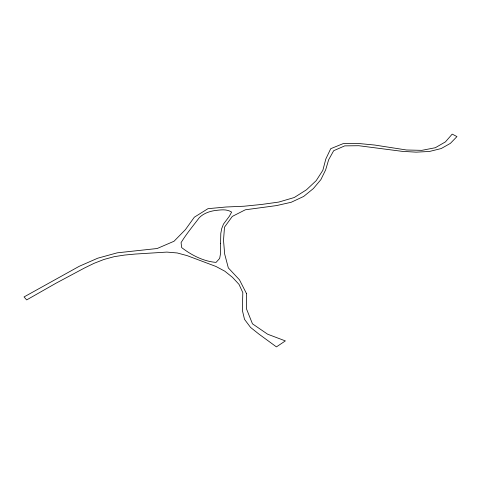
<?xml version="1.0" encoding="UTF-8"?>
<svg xmlns="http://www.w3.org/2000/svg" width="481" height="481" viewBox="0 0 481 481"><rect width="100%" height="100%" fill="white"/><g stroke="black" fill="none" stroke-linecap="round" stroke-linejoin="round"><path stroke-width="0.72" d="M220.569 243.278L220.563 253.409L219.661 258.447L216.059 262.385C203.703 261.472 191.36 255.116 181.686 247.595L181.066 242.64C186.448 233.844 193.128 225.836 199.356 217.604C203.403 213.564 208.874 211.556 214.418 210.618C220.184 209.969 226.437 208.712 231.626 212.103L229.383 216.228L223.455 224.128L221.705 228.631L220.803 233.393L220.569 243.278M246.531 293.644L246.482 308.868L252.465 323.821L267.616 334.199L285.371 340.909L276.425 346.885L258.868 334.048L250.535 327.399L244.516 319.348L242.346 310.305L242.821 292.622L239.021 284.391L232.485 277.333L224.813 271.194L215.909 266.438L187.175 255.645L177.236 252.964L166.859 252.092L135.408 254.04L124.813 255.032L114.268 256.656L103.998 259.445L94.138 263.293L84.632 267.917L56.036 283.195L26.665 299.916L24.05 296.933L79.221 266.306L97.745 258.195L117.244 252.826L157.143 248.521L174.032 241.252L185.432 229.623L194.33 217.202L207.966 208.682L225.998 207.004L244.071 206.223L261.646 204.449L278.727 202.08L294.258 197.523L306.463 189.791L316.191 180.646L322.847 170.31L325.829 158.989L330.712 148.695L343.115 143.651L358.712 143.512L374.633 145.034L406.499 149.994L421.813 150.349L435.323 147.721L445.418 141.895L452.206 134.115L456.95 136.586L450.39 143.362L441.215 148.545L429.485 151.461L416.131 152.158L402.05 151.329L358.778 145.719L344.727 145.875L333.682 150.709L328.649 159.764L325.649 169.877L320.845 179.678L313.359 188.576L303.655 196.452L291.203 202.273L276.521 205.585L245.298 209.8L232.299 216.42L224.501 227.164L223.515 240.266L224.651 253.968L228.319 267.893L239.46 279.81L246.531 293.644"/></g></svg>
